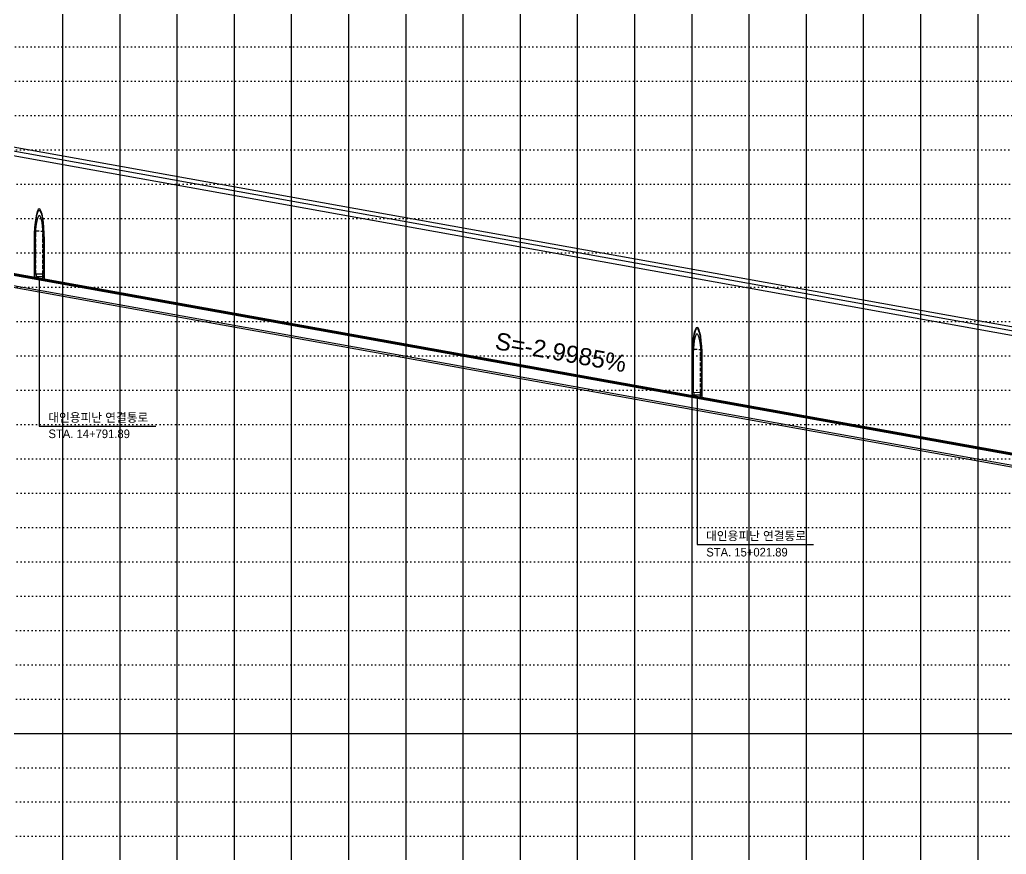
# Model space of a CAD drawing. Header units: millimetres. Extents: x -1499 to 6658, y -12483 to -6008.
# Drawn here: x 4041.2 to 4386.2, y -11135.3 to -10843.6 of the extents above; entities that cross this region are included whole.
import ezdxf
from ezdxf.enums import TextEntityAlignment as Align

# ---------------------------------------------------------------- set-up
doc = ezdxf.new("R2010")
doc.units = ezdxf.units.MM
doc.linetypes.add('A-DASHD01', pattern=[0.75, 0.5, -0.25])
doc.linetypes.add('A-DOTLN01H', pattern=[0.125, 0, -0.125])
doc.layers.add('_와꾸', color=7, linetype='Continuous', plot=False)
for name, color, linetype in [('CR-GRID', 56, 'A-DOTLN01H'), ('CR-TABL-LIN2', 1, 'Continuous'), ('CR-TABL-TEX2', 3, 'Continuous'), ('CS-CONC-MAJR', 4, 'Continuous'), ('CS-EXCV', 3, 'A-DIGLN01'), ('CS-HIDL', 2, 'A-DASHD01'), ('CS-JOIN', 2, 'Continuous'), ('CS-PIPE-MAJR', 4, 'Continuous'), ('수직그리드', 1, 'Continuous'), ('일반제원문자', 3, 'Continuous'), ('종단계획선', 7, 'Continuous'), ('축척바(문자)', 3, 'Continuous')]:
    doc.layers.add(name, color=color, linetype=linetype)
doc.styles.get("Standard").update_dxf_attribs({"font": 'arial.ttf'})
doc.styles.add('돋움', font='Dotum.TTF')
doc.linetypes.add('A-DIGLN01', pattern='A,0.9,-0.2,[19,kscals.shx,S=0.1,R=180,X=0,Y=0],0.9', length=2)
doc.linetypes.add('E-DIGLN01H', pattern='A,0.45,-0.1,[19,kosdic.shx,S=0.05,R=180,X=0,Y=0],0.45', length=1)

# ---------------------------------------------------------------- blocks, each defined once
blk = doc.blocks.new('A$C1A84225F')
at = {"layer": 'CS-CONC-MAJR'}
for p, q in [((-1.7, -1.4), (-1.7, -3.694)), ((-1.4, -1.4), (-1.4, -3.393)), ((1.4, -1.4), (1.4, -3.407)), ((1.7, -1.4), (1.7, -3.706)), ((-1.4, -3.393), (1.4, -3.407)), ((-1.105, -3.394), (-1.105, -3.694)), ((1.105, -3.406), (1.105, -3.706)), ((-1.105, -3.544), (1.105, -3.556))]:
    blk.add_line(p, q, dxfattribs=at)
for radius in [1.7, 1.4]:
    blk.add_arc((0, -1.4), radius, 0, 180, dxfattribs=at)
at = {"layer": 'CS-EXCV', "linetype": 'E-DIGLN01H', "flags": 128}
blk.add_lwpolyline([(1.78, -1.4, 1), (-1.78, -1.4), (-1.78, -3.694), (-1.105, -3.694), (1.105, -3.706), (1.78, -3.706)], format="xyb", close=True, dxfattribs=at)
at = {"layer": 'CS-HIDL', "linetype": 'A-DASHD01'}
for p, q in [((-1.25, -3.394), (-1.25, -0.894)), ((-1.25, -0.894), (1.25, -0.906)), ((1.25, -3.406), (1.25, -0.906))]:
    blk.add_line(p, q, dxfattribs=at)
at = {"layer": 'CS-JOIN'}
for p, q in [((-1.6, -3.293), (-1.7, -3.293)), ((-1.575, -3.318), (-1.6, -3.293)), ((-1.525, -3.318), (-1.575, -3.318)), ((-1.5, -3.293), (-1.525, -3.318)), ((-1.4, -3.293), (-1.5, -3.293)), ((1.4, -3.307), (1.5, -3.307)), ((1.5, -3.307), (1.525, -3.332)), ((1.525, -3.332), (1.575, -3.332)), ((1.575, -3.332), (1.6, -3.307)), ((1.6, -3.307), (1.7, -3.307))]:
    blk.add_line(p, q, dxfattribs=at)
at = {"layer": 'CS-PIPE-MAJR'}
for points in [[(-1.642, -3.555, -0.169547), (-1.7, -3.412, -0.959043)], [(1.642, -3.58, 0.169547), (1.7, -3.437, 0.959043)], [(-1.645, -3.558, -0.128763), (-1.7, -3.45, -0.128763)], [(1.645, -3.584, 0.128763), (1.7, -3.475, 0.128763)]]:
    blk.add_lwpolyline(points, format="xyb", dxfattribs=at)
for centre, radius in [((-1.67, -3.576), 0.03), ((-1.67, -3.576), 0.025), ((1.67, -3.601), 0.03), ((1.67, -3.601), 0.025)]:
    blk.add_circle(centre, radius, dxfattribs=at)
for centre, start, end in [((-1.67, -3.576), 209.39527, 37.41814), ((1.67, -3.601), 142.58186, 330.60473)]:
    blk.add_arc(centre, 0.035, start, end, dxfattribs=at)

msp = doc.modelspace()

# ---------------------------------------------------------------- linework, layer by layer
at = {"layer": '_와꾸', "color": 7, "true_color": 0xffffff}
msp.add_lwpolyline([(3836.16, -11093.06), (4636.16, -11093.06), (4636.16, -10577.06), (3836.16, -10577.06)], close=True, dxfattribs=at)
at = {"layer": 'CR-GRID', "color": 6, "linetype": 'A-DOTLN01H', "ltscale": 10}
for p, q in [((2236.16, -10853.06), (6196.16, -10853.06)), ((1436.16, -10913.06), (6196.16, -10913.06)), ((1436.16, -10973.06), (6636.16, -10973.06)), ((1436.16, -11033.06), (6636.16, -11033.06)), ((696.16, -11093.06), (6636.16, -11093.06))]:
    msp.add_line(p, q, dxfattribs=at)
at = {"layer": 'CR-GRID', "linetype": 'A-DOTLN01H', "ltscale": 10}
for p, q in [((2236.16, -10865.06), (6196.16, -10865.06)), ((2236.16, -10877.06), (6196.16, -10877.06)), ((696.16, -10889.06), (6196.16, -10889.06)), ((1436.16, -10901.06), (6196.16, -10901.06)), ((1436.16, -10925.06), (6196.16, -10925.06)), ((1436.16, -10937.06), (6636.16, -10937.06)), ((1436.16, -10949.06), (6636.16, -10949.06)), ((1436.16, -10961.06), (6636.16, -10961.06)), ((1436.16, -10985.06), (6636.16, -10985.06)), ((1436.16, -10997.06), (6636.16, -10997.06)), ((1436.16, -11009.06), (6636.16, -11009.06)), ((1436.16, -11021.06), (6636.16, -11021.06)), ((1436.16, -11045.06), (6636.16, -11045.06)), ((696.16, -11057.06), (6636.16, -11057.06)), ((696.16, -11069.06), (6636.16, -11069.06)), ((696.16, -11081.06), (6636.16, -11081.06)), ((696.16, -11105.06), (6636.16, -11105.06)), ((696.16, -11117.06), (5436.16, -11117.06)), ((696.16, -11129.06), (5436.16, -11129.06))]:
    msp.add_line(p, q, dxfattribs=at)
at = {"layer": 'CR-TABL-LIN2', "color": 3}
for p, q in [((4048.05, -10934.24), (4048.05, -10985.65)), ((4048.05, -10934.24), (4048.05, -10985.65)), ((4278.05, -10975.62), (4278.05, -11027.03)), ((4278.05, -10975.62), (4278.05, -11027.03)), ((4048.05, -10985.65), (4088.75, -10985.65)), ((4278.05, -11027.03), (4318.75, -11027.03))]:
    msp.add_line(p, q, dxfattribs=at)
at = {"layer": 'CS-CONC-MAJR'}
for points in [[(4992.16, -11061.06), (3836.16, -10853.08)], [(4992.16, -11062.68), (3836.16, -10854.71)], [(3836.16, -10899.99), (4992.16, -11107.97)]]:
    msp.add_lwpolyline(points, dxfattribs=at)
at = {"layer": 'CS-EXCV', "ltscale": 5}
for points in [[(4992.16, -11059.68), (3836.16, -10851.71)], [(3836.16, -10900.59), (4992.16, -11108.57)]]:
    msp.add_lwpolyline(points, dxfattribs=at)
at = {"layer": '수직그리드'}
for p, q in [((4356.16, -10575.18), (4356.16, -11873.06)), ((4336.16, -10588.97), (4336.16, -11873.06)), ((4236.16, -10592.57), (4236.16, -11873.06)), ((4216.16, -10603.81), (4216.16, -11873.06)), ((4076.16, -10611.52), (4076.16, -11873.06)), ((4056.16, -10614.17), (4056.16, -11873.06)), ((4256.16, -10617.87), (4256.16, -11873.06)), ((4096.16, -10623.79), (4096.16, -11873.06)), ((4316.16, -10620.95), (4316.16, -11873.06)), ((4196.16, -10633.46), (4196.16, -11873.06)), ((4376.16, -10633.97), (4376.16, -11873.06)), ((4276.16, -10644.25), (4276.16, -11873.06)), ((4296.16, -10644.23), (4296.16, -11873.06)), ((4116.16, -10654.99), (4116.16, -11873.06)), ((4136.16, -10685.95), (4136.16, -11873.06)), ((4176.16, -10683.86), (4176.16, -11873.06)), ((4156.16, -10725.83), (4156.16, -11873.06))]:
    msp.add_line(p, q, dxfattribs=at)
at = {"layer": '종단계획선', "const_width": 1, "flags": 128}
msp.add_lwpolyline([(3561.16, -10846.64), (5131.16, -11129.1)], dxfattribs=at)

# ---------------------------------------------------------------- block references
at = {"layer": '축척바(문자)', "color": 2, "yscale": 6}
for p in [(4048.05, -10912.04), (4278.05, -10953.42)]:
    msp.add_blockref('A$C1A84225F', p, dxfattribs=at)

# ---------------------------------------------------------------- texts
at = {"layer": 'CR-TABL-TEX2', "style": '돋움'}
for s, p in [('대인용피난 연결통로', (4068.67, -10982.59)), ('STA. 14+791.89', (4065.5, -10988.35)), ('대인용피난 연결통로', (4298.67, -11023.97)), ('STA. 15+021.89', (4295.5, -11029.73))]:
    msp.add_text(s, height=3, dxfattribs=at).set_placement(p, align=Align.MIDDLE)
at = {"layer": '일반제원문자'}
msp.add_text('S=-2.9985%', height=6, rotation=349.801, dxfattribs=at).set_placement((4229.88, -10962.79), align=Align.CENTER)

doc.saveas('drawing.dxf')
